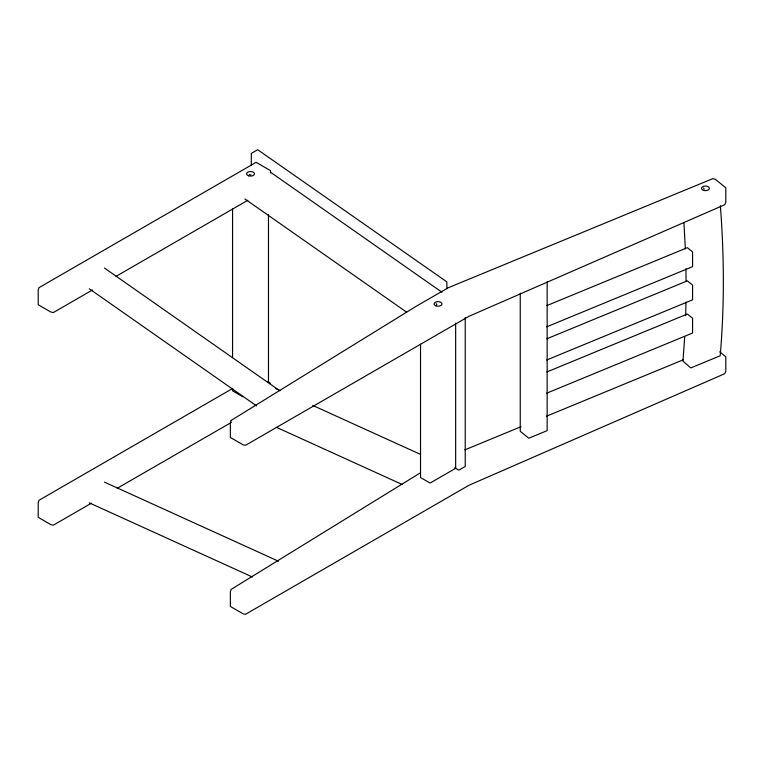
<?xml version="1.0" encoding="UTF-8"?>
<svg xmlns="http://www.w3.org/2000/svg" width="764" height="764" viewBox="0 0 764 764"><rect width="100%" height="100%" fill="white"/><g stroke="black" fill="none" stroke-linecap="round" stroke-linejoin="round"><path stroke-width="1.15" d="M685.996 302.057L685.661 315.647M684.725 336.914L682.959 361.133L690.799 367.904L720.194 355.785C724.511 305.858 724.205 255.587 720.356 205.64M92.463 289.967L53.365 312.543L50.968 312.084L38.2 304.712L38.2 289.957L39.002 287.656L256.102 162.312L270.475 170.611L270.475 172.979M116.128 276.301L247.832 200.263M232.437 388.589L39.002 500.277L38.2 502.578L38.2 517.323L50.968 524.696L53.365 525.154L91.441 503.18M117.159 488.33L231.377 422.387M420.496 472.744L231.158 589.388L230.365 591.699L230.365 606.444L243.133 613.817L245.531 614.275L469.02 485.245L724.654 373.739L725.8 371.495L725.8 356.75L719.678 351.803M546.852 305.6L687.333 247.67L692.576 251.919L692.576 266.665L546.613 326.858M546.852 338.786L687.333 280.856L692.576 285.096L692.576 299.841L546.613 360.035M546.852 371.963L687.333 314.033L692.576 318.273L692.576 333.028L546.613 393.221M464.837 449.872L521.048 426.694M546.403 416.237L683.083 359.873M249.274 174.555L251.069 174.899M275.899 388.656L280.235 390.633M312.791 405.436L420.219 454.265M276.396 427.296L402.265 484.519M104.448 482.113L278.392 561.187M89.283 502.855L252.416 577.011M454.771 467.797L458.849 470.156L465.228 466.47L465.228 317.662M267.39 381.446L270.475 383.222M242.933 396.812L232.562 390.824L232.562 388.446M270.475 172.177L441.917 292.201M244.929 198.974L406.629 312.18M104.448 268.03L279.576 390.633M89.283 288.763L256.628 405.923M703.596 188.04L704.188 189.08M436.187 303.594L436.779 304.626M683.933 222.802L685.346 248.835M685.929 268.699L686.091 281.429M547.158 281.821L547.158 430.629L528.784 438.211L520.255 431.316L520.255 293.223M455.65 323.077L455.65 468.313L430.113 483.058L420.534 477.529L420.534 344.201M446.873 288.706L446.873 281.887L257.707 149.725L251.318 153.411L251.318 165.301M268.479 214.56L268.479 382.067M232.562 209.059L232.562 357.562M231.158 420.42L230.365 422.731L230.365 437.476L243.133 444.849L245.531 445.307L469.02 316.277L724.654 204.762L725.8 202.527L725.8 187.782L715.305 179.292L712.841 178.633L448.306 287.722L416.37 306.154L231.158 420.42M436.053 305.887A3.944 2.282 0 0 0 441.974 303.91A3.944 2.282 0 0 0 436.053 301.942A3.944 2.282 0 0 0 436.053 305.887M703.463 190.332A3.944 2.282 0 0 0 709.384 188.355A3.944 2.282 0 0 0 703.463 186.387A3.944 2.282 0 0 0 703.463 190.332M248.548 175.806A3.944 2.282 0 0 0 254.469 173.829A3.944 2.282 0 0 0 248.548 171.862A3.944 2.282 0 0 0 248.548 175.806"/></g></svg>
